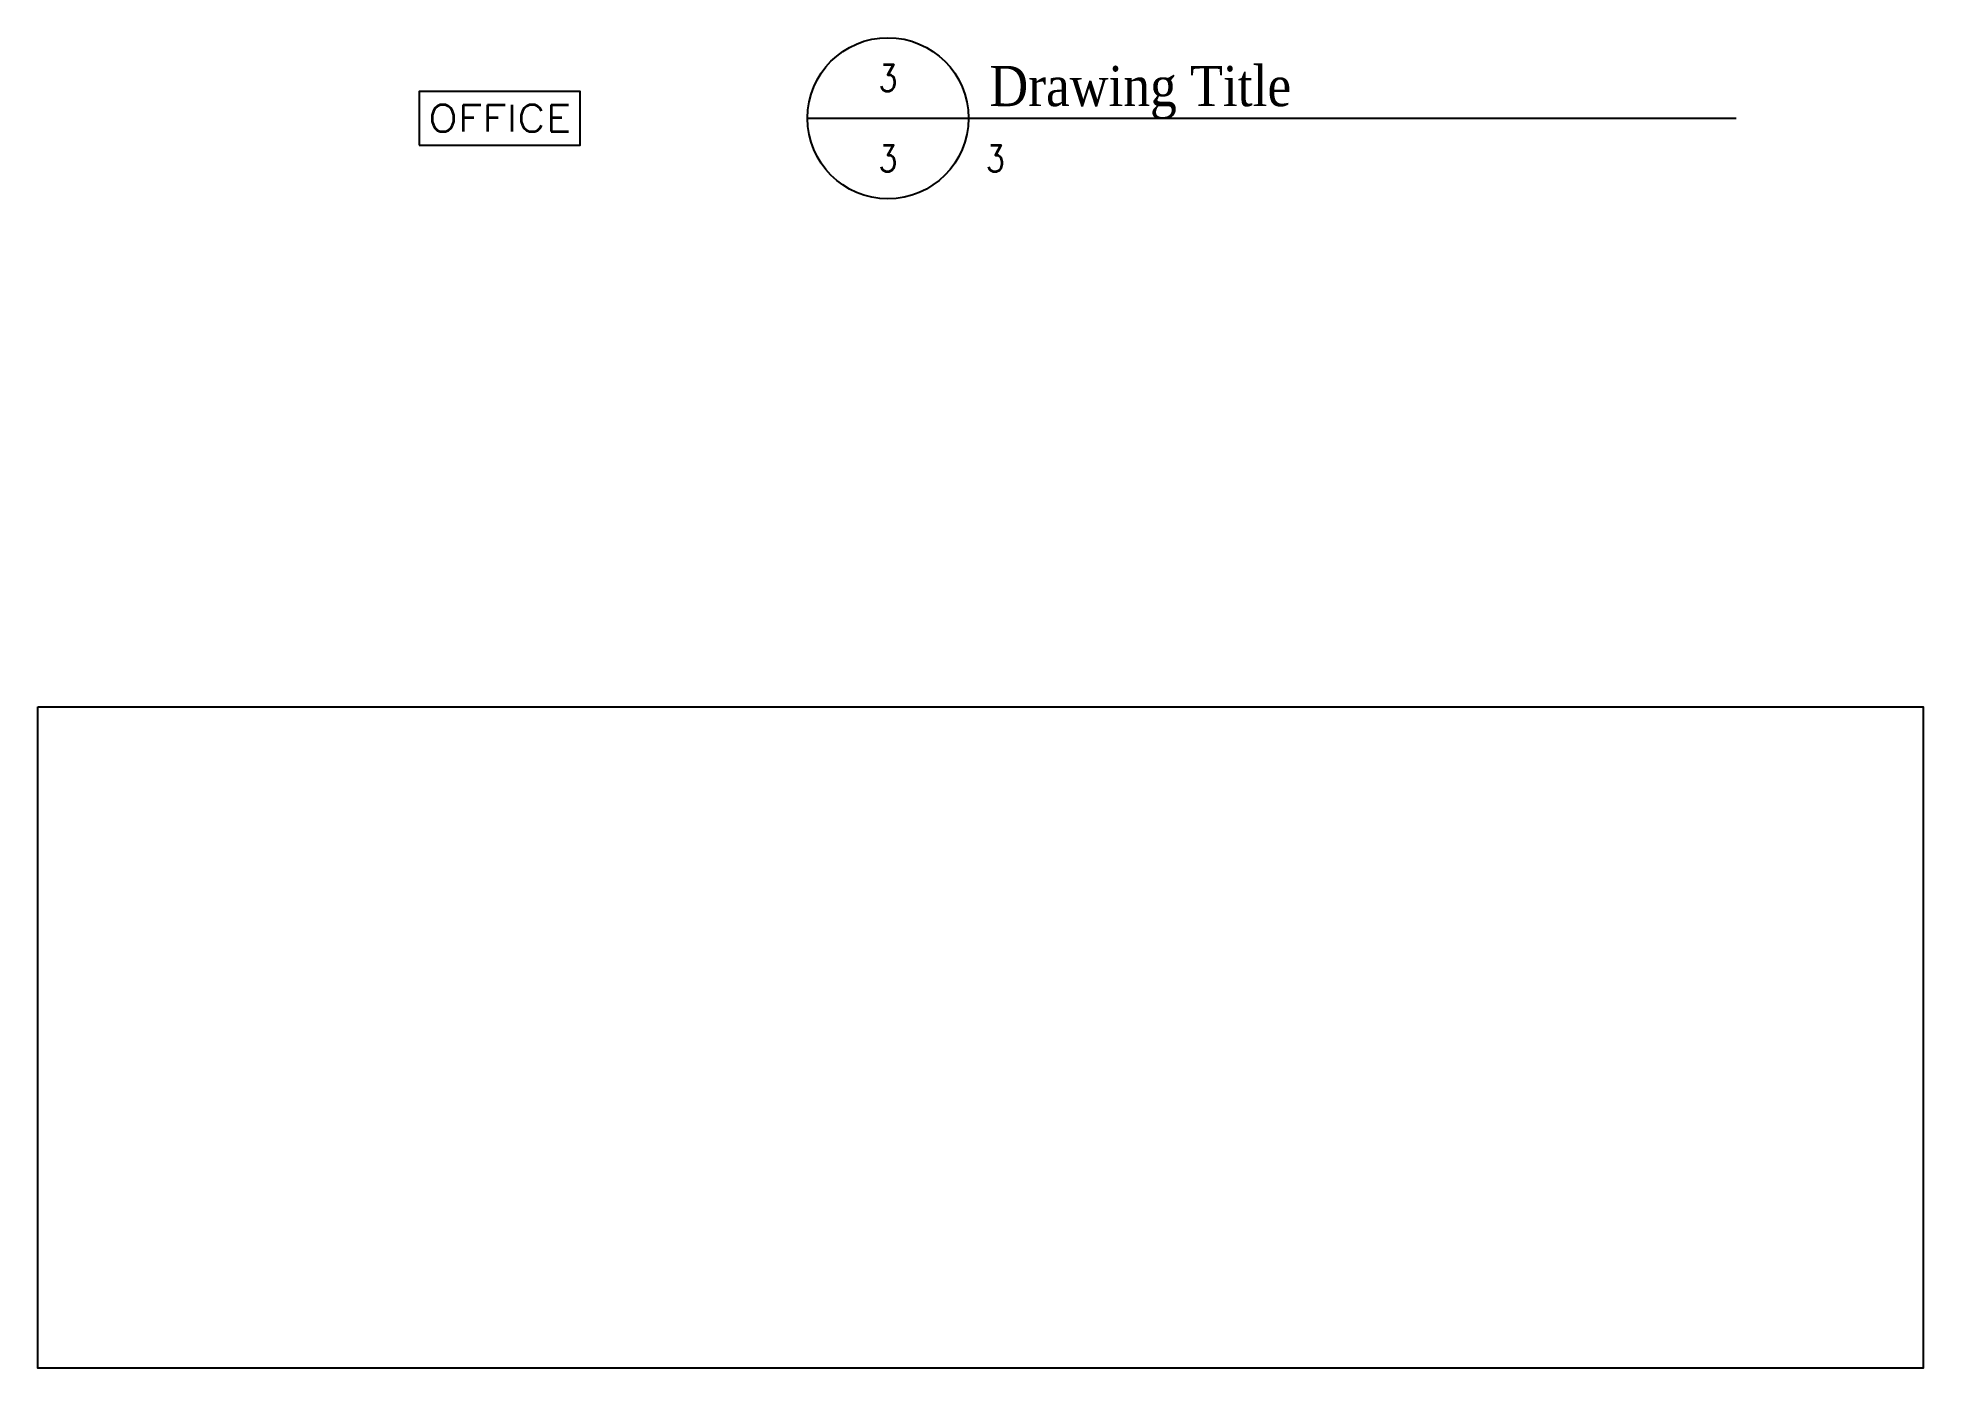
# Model space of a CAD drawing. Header units: inches. Extents: x 8 to 851, y 127 to 722.
import ezdxf
from ezdxf.enums import TextEntityAlignment as Align

# ---------------------------------------------------------------- set-up
doc = ezdxf.new("R2010")
doc.units = ezdxf.units.IN
doc.header["$MEASUREMENT"] = 0
doc.styles.get("Standard").update_dxf_attribs({"font": 'simplex.shx', "width": 0.8, "height": 12})
doc.styles.add('Title', font='GARABD.TTF')

msp = doc.modelspace()

# ---------------------------------------------------------------- linework, layer by layer
msp.add_line((351.9, 685.99), (767.02, 685.99))
for points in [[(178.38, 673.99), (250.38, 673.99), (250.38, 697.99), (178.38, 697.99)], [(7.93, 422.79), (850.59, 422.79), (850.59, 127.15), (7.93, 127.15)]]:
    msp.add_lwpolyline(points, close=True)
msp.add_circle((387.9, 685.99), 36)

# ---------------------------------------------------------------- texts
at = {"width": 0.8}
for p in [(387.9, 703.99), (387.9, 667.99), (435.9, 667.99)]:
    msp.add_text('3', height=12, dxfattribs=at).set_placement(p, align=Align.MIDDLE_CENTER)
at = {"style": 'Title'}
msp.add_text('Drawing Title', height=18, dxfattribs=at).set_placement((433.31, 685.99), align=Align.BOTTOM_LEFT)
at = {"width": 1.12}
msp.add_text('OFFICE', height=12, dxfattribs=at).set_placement((182.38, 679.99), (246.38, 679.99), align=Align.FIT)

doc.saveas('drawing.dxf')
